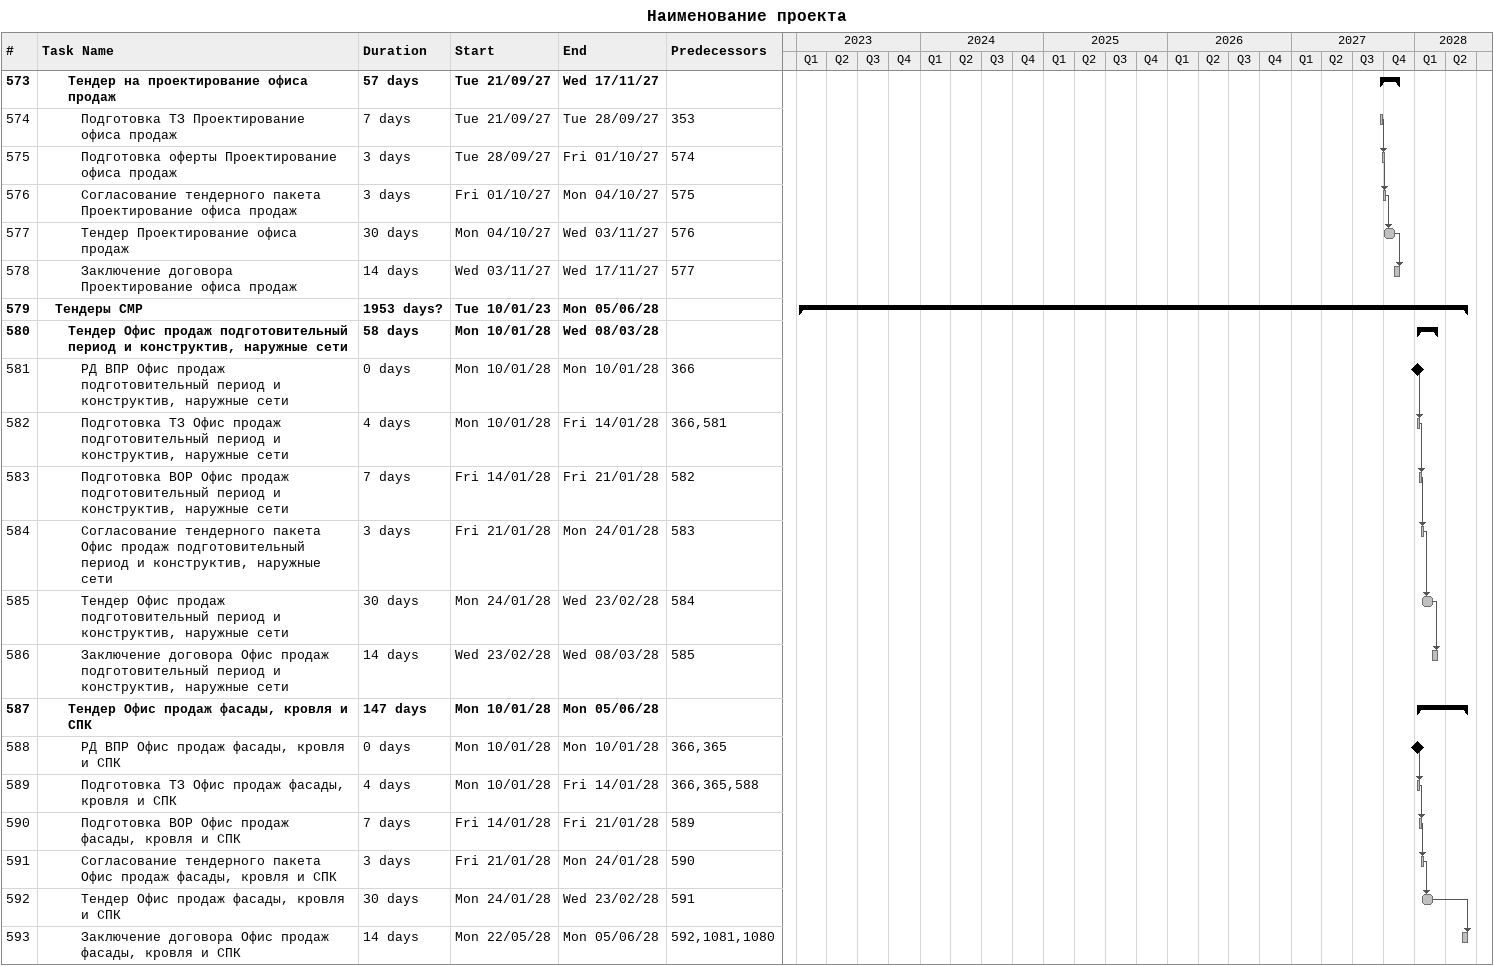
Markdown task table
Наименование проекта

| ID | Level | Task | Duration | Start | Finish | Predecessors |
|---|---|---|---|---|---|---|
| 573 | 3 | **Тендер на проектирование офиса продаж** | 57d | 2027-09-21 | 2027-11-17 |  |
| 574 | 4 | Подготовка ТЗ Проектирование офиса продаж | 7d | 2027-09-21 | 2027-09-28 | 353 |
| 575 | 4 | Подготовка оферты Проектирование офиса продаж | 3d | 2027-09-28 | 2027-10-01 | 574 |
| 576 | 4 | Согласование тендерного пакета Проектирование офиса продаж | 3d | 2027-10-01 | 2027-10-04 | 575 |
| 577 | 4 | Тендер Проектирование офиса продаж | 30d | 2027-10-04 | 2027-11-03 | 576 |
| 578 | 4 | Заключение договора Проектирование офиса продаж | 14d | 2027-11-03 | 2027-11-17 | 577 |
| 579 | 2 | **Тендеры СМР** | 1953d? | 2023-01-10 | 2028-06-05 |  |
| 580 | 3 | **Тендер Офис продаж подготовительный период и конструктив, наружные сети** | 58d | 2028-01-10 | 2028-03-08 |  |
| 581 | 4 | РД ВПР Офис продаж подготовительный период и конструктив, наружные сети | 0d | 2028-01-10 | 2028-01-10 | 366 |
| 582 | 4 | Подготовка ТЗ Офис продаж подготовительный период и конструктив, наружные сети | 4d | 2028-01-10 | 2028-01-14 | 366, 581 |
| 583 | 4 | Подготовка ВОР Офис продаж подготовительный период и конструктив, наружные сети | 7d | 2028-01-14 | 2028-01-21 | 582 |
| 584 | 4 | Согласование тендерного пакета Офис продаж подготовительный период и конструктив, наружные сети | 3d | 2028-01-21 | 2028-01-24 | 583 |
| 585 | 4 | Тендер Офис продаж подготовительный период и конструктив, наружные сети | 30d | 2028-01-24 | 2028-02-23 | 584 |
| 586 | 4 | Заключение договора Офис продаж подготовительный период и конструктив, наружные сети | 14d | 2028-02-23 | 2028-03-08 | 585 |
| 587 | 3 | **Тендер Офис продаж фасады, кровля и СПК** | 147d | 2028-01-10 | 2028-06-05 |  |
| 588 | 4 | РД ВПР Офис продаж фасады, кровля и СПК | 0d | 2028-01-10 | 2028-01-10 | 366, 365 |
| 589 | 4 | Подготовка ТЗ Офис продаж фасады, кровля и СПК | 4d | 2028-01-10 | 2028-01-14 | 366, 365, 588 |
| 590 | 4 | Подготовка ВОР Офис продаж фасады, кровля и СПК | 7d | 2028-01-14 | 2028-01-21 | 589 |
| 591 | 4 | Согласование тендерного пакета Офис продаж фасады, кровля и СПК | 3d | 2028-01-21 | 2028-01-24 | 590 |
| 592 | 4 | Тендер Офис продаж фасады, кровля и СПК | 30d | 2028-01-24 | 2028-02-23 | 591 |
| 593 | 4 | Заключение договора Офис продаж фасады, кровля и СПК | 14d | 2028-05-22 | 2028-06-05 | 592, 1081, 1080 |
